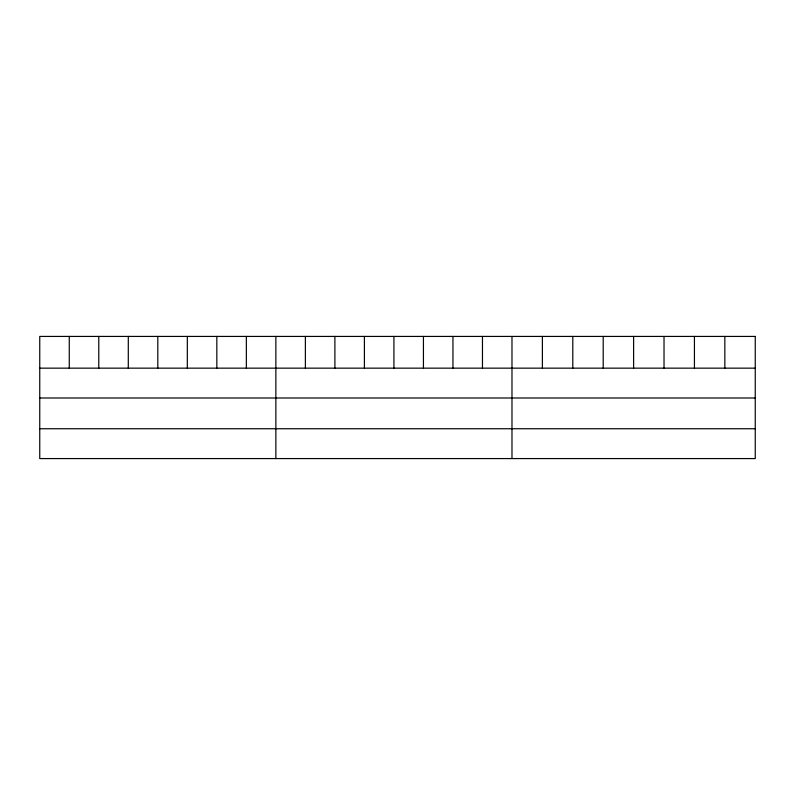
<?xml version="1.0" encoding="UTF-8"?>
<svg xmlns="http://www.w3.org/2000/svg" width="795" height="795" viewBox="0 0 795 795"><rect width="100%" height="100%" fill="white"/><g stroke="black" fill="none" stroke-linecap="round" stroke-linejoin="round"><path stroke-width="1.19" d="M39.75 368.155L755.25 368.155M39.75 397.997L755.25 397.997M39.75 428.743L755.25 428.743M724.841 336.424L724.841 368.155M694.433 336.424L694.433 368.155M664.024 336.424L664.024 368.155M633.615 336.424L633.615 368.155M603.206 336.424L603.206 368.155M572.798 336.424L572.798 368.155M542.389 336.424L542.389 368.155M511.98 336.424L511.98 458.576M482.466 336.424L482.466 368.155M452.951 336.424L452.951 368.155M423.437 336.424L423.437 368.155M393.923 336.424L393.923 368.155M364.408 336.424L364.408 368.155M334.894 336.424L334.894 368.155M305.379 336.424L305.379 368.155M275.865 336.424L275.865 458.576M246.351 336.424L246.351 368.155M216.836 336.424L216.836 368.155M187.322 336.424L187.322 368.155M157.808 336.424L157.808 368.155M128.293 336.424L128.293 368.155M98.779 336.424L98.779 368.155M69.264 336.424L69.264 368.155M755.25 336.424L39.75 336.424L39.75 458.576L755.25 458.576L755.25 336.424"/></g></svg>
